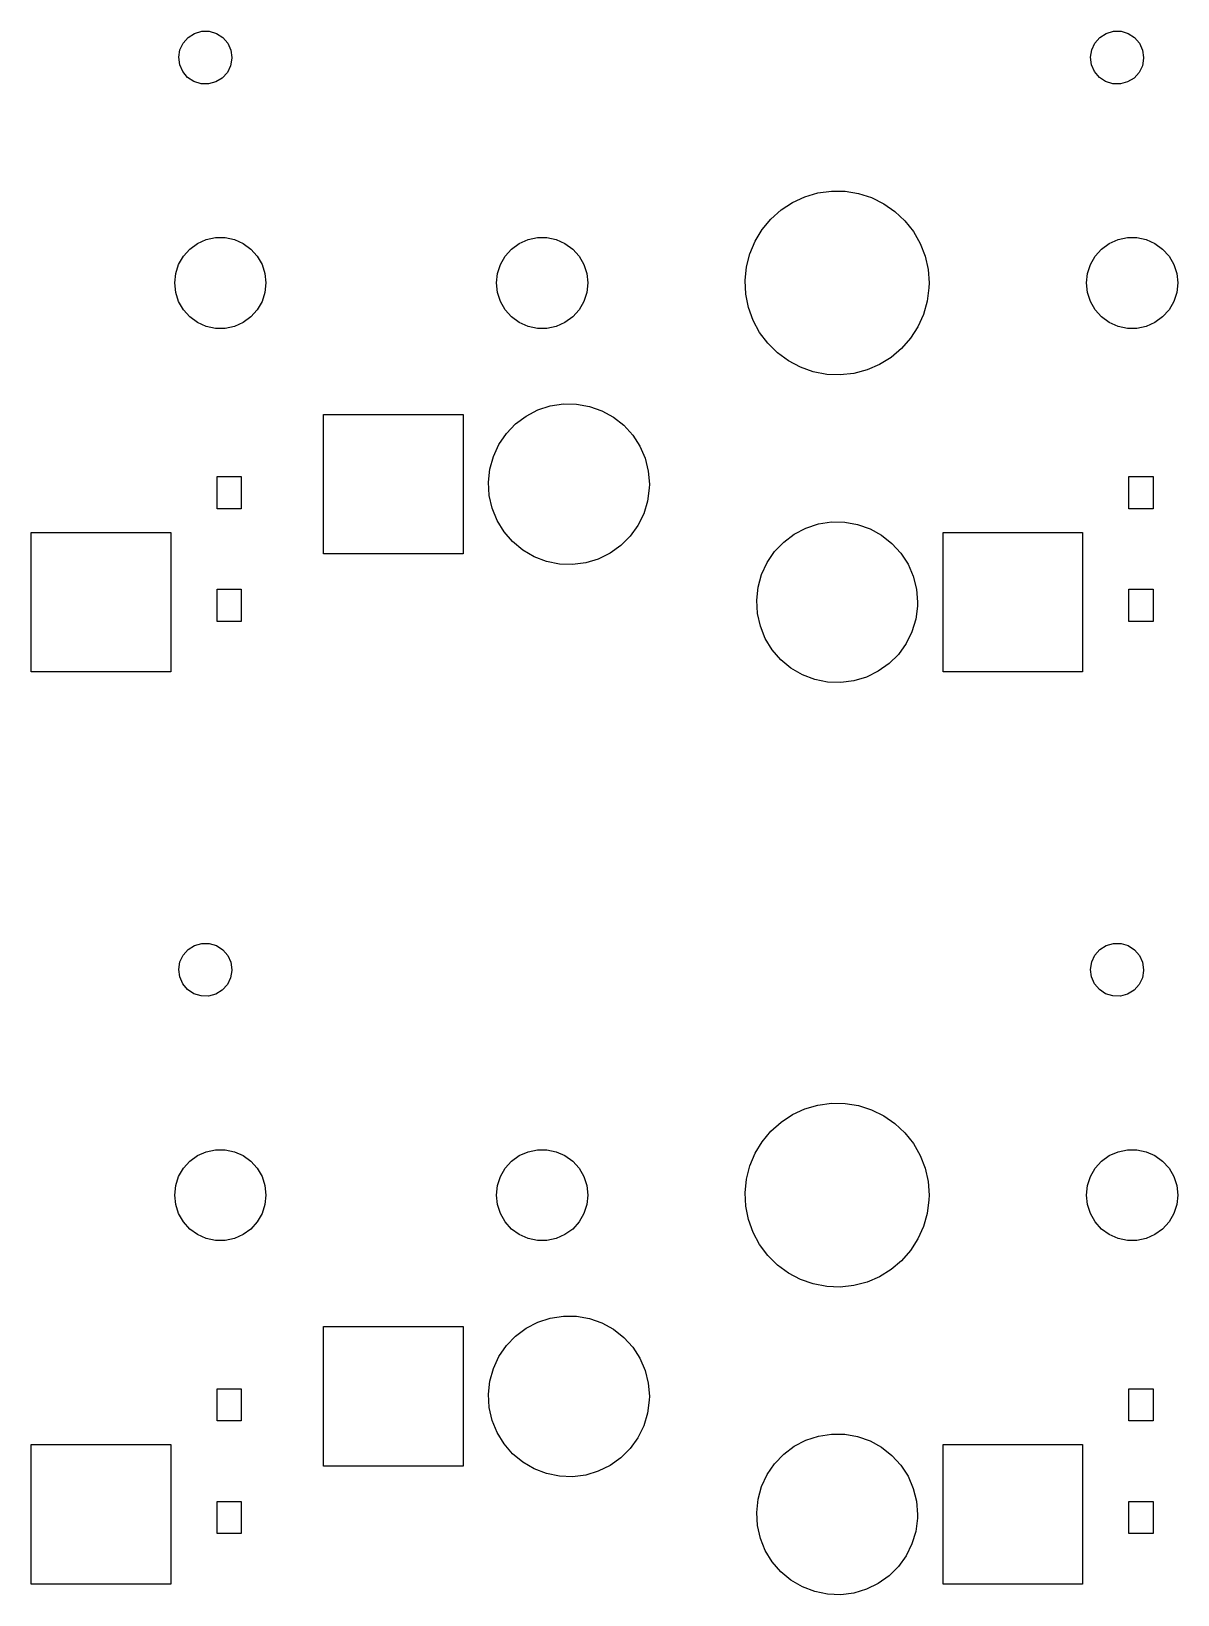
# Model space of a CAD drawing. Extents: x 3.01 to 10.88, y -3.22 to -0.6.
# Drawn here: x 6.018 to 6.859, y -1.883 to -0.736 of the extents above; entities that cross this region are included whole.
import ezdxf

# ---------------------------------------------------------------- set-up
doc = ezdxf.new("R2010")
doc.units = 0
doc.header["$MEASUREMENT"] = 0
doc.layers.add('BLACK', color=7, linetype='CONTINUOUS')

msp = doc.modelspace()

# ---------------------------------------------------------------- linework, layer by layer
at = {"layer": 'BLACK', "linetype": 'CONTINUOUS'}
for p, q in [((6.12682, -0.74922), (6.12917, -0.744215)), ((6.12917, -0.744215), (6.13283, -0.740071)), ((6.13283, -0.740071), (6.13751, -0.737121)), ((6.13751, -0.737121), (6.14282, -0.735601)), ((6.14282, -0.735601), (6.14835, -0.735635)), ((6.14835, -0.735635), (6.15365, -0.737219)), ((6.15365, -0.737219), (6.15829, -0.740226)), ((6.15829, -0.740226), (6.1619, -0.744415)), ((6.1619, -0.744415), (6.16419, -0.749448)), ((6.79611, -0.74922), (6.79846, -0.744215)), ((6.79846, -0.744215), (6.80212, -0.740071)), ((6.80212, -0.740071), (6.8068, -0.737121)), ((6.8068, -0.737121), (6.81211, -0.735601)), ((6.81211, -0.735601), (6.81764, -0.735635)), ((6.81764, -0.735635), (6.82294, -0.737219)), ((6.82294, -0.737219), (6.82758, -0.740226)), ((6.82758, -0.740226), (6.83119, -0.744415)), ((6.83119, -0.744415), (6.83348, -0.749448)), ((6.12597, -0.754683), (6.12682, -0.74922)), ((6.12669, -0.760165), (6.12597, -0.754683)), ((6.16496, -0.755397), (6.16405, -0.760849)), ((6.16419, -0.749448), (6.16497, -0.754921)), ((6.16497, -0.754921), (6.16496, -0.755397)), ((6.79526, -0.754683), (6.79611, -0.74922)), ((6.79598, -0.760165), (6.79526, -0.754683)), ((6.83425, -0.755397), (6.83334, -0.760849)), ((6.83348, -0.749448), (6.83426, -0.754921)), ((6.83426, -0.754921), (6.83425, -0.755397)), ((6.12891, -0.765225), (6.12669, -0.760165)), ((6.13247, -0.769458), (6.12891, -0.765225)), ((6.16164, -0.765825), (6.15793, -0.769924)), ((6.16405, -0.760849), (6.16164, -0.765825)), ((6.79821, -0.765225), (6.79598, -0.760165)), ((6.80176, -0.769458), (6.79821, -0.765225)), ((6.83093, -0.765825), (6.82722, -0.769924)), ((6.83334, -0.760849), (6.83093, -0.765825)), ((6.13707, -0.772521), (6.13247, -0.769458)), ((6.14235, -0.77417), (6.13707, -0.772521)), ((6.14788, -0.774271), (6.14235, -0.77417)), ((6.15321, -0.772817), (6.14788, -0.774271)), ((6.15793, -0.769924), (6.15321, -0.772817)), ((6.80637, -0.772521), (6.80176, -0.769458)), ((6.81164, -0.77417), (6.80637, -0.772521)), ((6.81717, -0.774271), (6.81164, -0.77417)), ((6.82251, -0.772817), (6.81717, -0.774271)), ((6.82722, -0.769924), (6.82251, -0.772817)), ((6.57652, -0.861238), (6.58561, -0.85705)), ((6.58561, -0.85705), (6.59521, -0.85425)), ((6.59521, -0.85425), (6.60513, -0.852901)), ((6.60513, -0.852901), (6.61513, -0.853032)), ((6.61513, -0.853032), (6.62501, -0.85464)), ((6.62501, -0.85464), (6.63453, -0.85769)), ((6.63453, -0.85769), (6.64351, -0.862115)), ((6.56069, -0.873386), (6.56816, -0.866724)), ((6.56816, -0.866724), (6.57652, -0.861238)), ((6.64351, -0.862115), (6.65173, -0.867818)), ((6.65173, -0.867818), (6.65902, -0.874673)), ((6.54911, -0.889631), (6.5543, -0.881078)), ((6.5543, -0.881078), (6.56069, -0.873386)), ((6.65902, -0.874673), (6.66521, -0.88253)), ((6.66521, -0.88253), (6.67017, -0.891216)), ((6.13408, -0.89538), (6.13974, -0.891263)), ((6.13974, -0.891263), (6.14614, -0.888415)), ((6.14614, -0.888415), (6.15299, -0.886959)), ((6.15299, -0.886959), (6.15999, -0.886959)), ((6.15999, -0.886959), (6.16685, -0.888415)), ((6.16685, -0.888415), (6.17324, -0.891263)), ((6.17324, -0.891263), (6.17891, -0.89538)), ((6.3703, -0.89538), (6.37596, -0.891263)), ((6.37596, -0.891263), (6.38236, -0.888415)), ((6.38236, -0.888415), (6.38921, -0.886959)), ((6.38921, -0.886959), (6.39622, -0.886959)), ((6.39622, -0.886959), (6.40307, -0.888415)), ((6.40307, -0.888415), (6.40946, -0.891263)), ((6.40946, -0.891263), (6.41513, -0.89538)), ((6.54524, -0.898857), (6.54911, -0.889631)), ((6.67017, -0.891216), (6.6738, -0.90054)), ((6.80337, -0.89538), (6.80903, -0.891263)), ((6.80903, -0.891263), (6.81543, -0.888415)), ((6.81543, -0.888415), (6.82228, -0.886959)), ((6.82228, -0.886959), (6.82929, -0.886959)), ((6.82929, -0.886959), (6.83614, -0.888415)), ((6.83614, -0.888415), (6.84253, -0.891263)), ((6.84253, -0.891263), (6.8482, -0.89538)), ((6.12589, -0.906649), (6.12939, -0.900584)), ((6.12939, -0.900584), (6.13408, -0.89538)), ((6.17891, -0.89538), (6.1836, -0.900584)), ((6.1836, -0.900584), (6.1871, -0.906649)), ((6.36211, -0.906649), (6.36561, -0.900584)), ((6.36561, -0.900584), (6.3703, -0.89538)), ((6.41513, -0.89538), (6.41982, -0.900584)), ((6.41982, -0.900584), (6.42332, -0.906649)), ((6.54277, -0.908554), (6.54524, -0.898857)), ((6.6738, -0.90054), (6.67601, -0.910298)), ((6.79518, -0.906649), (6.79868, -0.900584)), ((6.79868, -0.900584), (6.80337, -0.89538)), ((6.8482, -0.89538), (6.85289, -0.900584)), ((6.85289, -0.900584), (6.85639, -0.906649)), ((6.12299, -0.920275), (6.12373, -0.91331)), ((6.12373, -0.91331), (6.12589, -0.906649)), ((6.1871, -0.906649), (6.18926, -0.91331)), ((6.18926, -0.91331), (6.18999, -0.920275)), ((6.35921, -0.920275), (6.35995, -0.91331)), ((6.35995, -0.91331), (6.36211, -0.906649)), ((6.42332, -0.906649), (6.42548, -0.91331)), ((6.42548, -0.91331), (6.42621, -0.920275)), ((6.54177, -0.918508), (6.54277, -0.908554)), ((6.67601, -0.910298), (6.67675, -0.920275)), ((6.79228, -0.920275), (6.79302, -0.91331)), ((6.79302, -0.91331), (6.79518, -0.906649)), ((6.85639, -0.906649), (6.85855, -0.91331)), ((6.85855, -0.91331), (6.85928, -0.920275)), ((6.12373, -0.92724), (6.12299, -0.920275)), ((6.12589, -0.933901), (6.12373, -0.92724)), ((6.18926, -0.92724), (6.1871, -0.933901)), ((6.18999, -0.920275), (6.18926, -0.92724)), ((6.35995, -0.92724), (6.35921, -0.920275)), ((6.36211, -0.933901), (6.35995, -0.92724)), ((6.42548, -0.92724), (6.42332, -0.933901)), ((6.42621, -0.920275), (6.42548, -0.92724)), ((6.54225, -0.928501), (6.54177, -0.918508)), ((6.5442, -0.938314), (6.54225, -0.928501)), ((6.67666, -0.923808), (6.67539, -0.933732)), ((6.67675, -0.920275), (6.67666, -0.923808)), ((6.79302, -0.92724), (6.79228, -0.920275)), ((6.79518, -0.933901), (6.79302, -0.92724)), ((6.85855, -0.92724), (6.85639, -0.933901)), ((6.85928, -0.920275), (6.85855, -0.92724)), ((6.12939, -0.939966), (6.12589, -0.933901)), ((6.13408, -0.945171), (6.12939, -0.939966)), ((6.1836, -0.939966), (6.17891, -0.945171)), ((6.1871, -0.933901), (6.1836, -0.939966)), ((6.36561, -0.939966), (6.36211, -0.933901)), ((6.3703, -0.945171), (6.36561, -0.939966)), ((6.41982, -0.939966), (6.41513, -0.945171)), ((6.42332, -0.933901), (6.41982, -0.939966)), ((6.54758, -0.94773), (6.5442, -0.938314)), ((6.67539, -0.933732), (6.67268, -0.943362)), ((6.79868, -0.939966), (6.79518, -0.933901)), ((6.80337, -0.945171), (6.79868, -0.939966)), ((6.85289, -0.939966), (6.8482, -0.945171)), ((6.85639, -0.933901), (6.85289, -0.939966)), ((6.13974, -0.949287), (6.13408, -0.945171)), ((6.14614, -0.952136), (6.13974, -0.949287)), ((6.15299, -0.953592), (6.14614, -0.952136)), ((6.16685, -0.952136), (6.15999, -0.953592)), ((6.17324, -0.949287), (6.16685, -0.952136)), ((6.17891, -0.945171), (6.17324, -0.949287)), ((6.37596, -0.949287), (6.3703, -0.945171)), ((6.38236, -0.952136), (6.37596, -0.949287)), ((6.38921, -0.953592), (6.38236, -0.952136)), ((6.40307, -0.952136), (6.39622, -0.953592)), ((6.40946, -0.949287), (6.40307, -0.952136)), ((6.41513, -0.945171), (6.40946, -0.949287)), ((6.55232, -0.956543), (6.54758, -0.94773)), ((6.67268, -0.943362), (6.66857, -0.952483)), ((6.80903, -0.949287), (6.80337, -0.945171)), ((6.81543, -0.952136), (6.80903, -0.949287)), ((6.82228, -0.953592), (6.81543, -0.952136)), ((6.83614, -0.952136), (6.82929, -0.953592)), ((6.84253, -0.949287), (6.83614, -0.952136)), ((6.8482, -0.945171), (6.84253, -0.949287)), ((6.15999, -0.953592), (6.15299, -0.953592)), ((6.39622, -0.953592), (6.38921, -0.953592)), ((6.55831, -0.964559), (6.55232, -0.956543)), ((6.66316, -0.960898), (6.65656, -0.96842)), ((6.66857, -0.952483), (6.66316, -0.960898)), ((6.82929, -0.953592), (6.82228, -0.953592)), ((6.56541, -0.971603), (6.55831, -0.964559)), ((6.57348, -0.977518), (6.56541, -0.971603)), ((6.64892, -0.974884), (6.64042, -0.980148)), ((6.65656, -0.96842), (6.64892, -0.974884)), ((6.58233, -0.982177), (6.57348, -0.977518)), ((6.59178, -0.985475), (6.58233, -0.982177)), ((6.60161, -0.987341), (6.59178, -0.985475)), ((6.63122, -0.984098), (6.62155, -0.986645)), ((6.64042, -0.980148), (6.63122, -0.984098)), ((6.6116, -0.987734), (6.60161, -0.987341)), ((6.62155, -0.986645), (6.6116, -0.987734)), ((6.39871, -1.01047), (6.40828, -1.009)), ((6.40828, -1.009), (6.41796, -1.00912)), ((6.41796, -1.00912), (6.42748, -1.01082)), ((6.23228, -1.11909), (6.23228, -1.01673)), ((6.23228, -1.01673), (6.33464, -1.01673)), ((6.33464, -1.01673), (6.33464, -1.11909)), ((6.37319, -1.02375), (6.38093, -1.01794)), ((6.38093, -1.01794), (6.38951, -1.01347)), ((6.38951, -1.01347), (6.39871, -1.01047)), ((6.42748, -1.01082), (6.43661, -1.01405)), ((6.43661, -1.01405), (6.44508, -1.01872)), ((6.44508, -1.01872), (6.45267, -1.02472)), ((6.36105, -1.03874), (6.3665, -1.03075)), ((6.3665, -1.03075), (6.37319, -1.02375)), ((6.45267, -1.02472), (6.45919, -1.03188)), ((6.45919, -1.03188), (6.46444, -1.04001)), ((6.35698, -1.04752), (6.36105, -1.03874)), ((6.46444, -1.04001), (6.4683, -1.04888)), ((6.35439, -1.05685), (6.35698, -1.04752)), ((6.4683, -1.04888), (6.47066, -1.05827)), ((6.1542, -1.08596), (6.1542, -1.06234)), ((6.1542, -1.06234), (6.17191, -1.06234)), ((6.17191, -1.06234), (6.17191, -1.08596)), ((6.35336, -1.06647), (6.35439, -1.05685)), ((6.35392, -1.07613), (6.35336, -1.06647)), ((6.47066, -1.05827), (6.47145, -1.06791)), ((6.82349, -1.08596), (6.82349, -1.06234)), ((6.82349, -1.06234), (6.8412, -1.06234)), ((6.8412, -1.06234), (6.8412, -1.08596)), ((6.35605, -1.08557), (6.35392, -1.07613)), ((6.47138, -1.0708), (6.47012, -1.08039)), ((6.47145, -1.06791), (6.47138, -1.0708)), ((6.17191, -1.08596), (6.1542, -1.08596)), ((6.35969, -1.09454), (6.35605, -1.08557)), ((6.46731, -1.08965), (6.46302, -1.09833)), ((6.47012, -1.08039), (6.46731, -1.08965)), ((6.8412, -1.08596), (6.82349, -1.08596)), ((6.36474, -1.10279), (6.35969, -1.09454)), ((6.46302, -1.09833), (6.45737, -1.10619)), ((6.57778, -1.10456), (6.58636, -1.10009)), ((6.58636, -1.10009), (6.59556, -1.09708)), ((6.59556, -1.09708), (6.60513, -1.09562)), ((6.60513, -1.09562), (6.61481, -1.09573)), ((6.61481, -1.09573), (6.62433, -1.09743)), ((6.62433, -1.09743), (6.63346, -1.10066)), ((6.63346, -1.10066), (6.64193, -1.10534)), ((6.01771, -1.20571), (6.01771, -1.10335)), ((6.01771, -1.10335), (6.12008, -1.10335)), ((6.12008, -1.10335), (6.12008, -1.20571)), ((6.37108, -1.11011), (6.36474, -1.10279)), ((6.37853, -1.11629), (6.37108, -1.11011)), ((6.45737, -1.10619), (6.45052, -1.11302)), ((6.56335, -1.11736), (6.57004, -1.11037)), ((6.57004, -1.11037), (6.57778, -1.10456)), ((6.64193, -1.10534), (6.64952, -1.11134)), ((6.64952, -1.11134), (6.65604, -1.11849)), ((6.687, -1.20571), (6.687, -1.10335)), ((6.687, -1.10335), (6.78937, -1.10335)), ((6.78937, -1.10335), (6.78937, -1.20571)), ((6.33464, -1.11909), (6.23228, -1.11909)), ((6.38688, -1.12117), (6.37853, -1.11629)), ((6.39592, -1.12462), (6.38688, -1.12117)), ((6.43395, -1.1229), (6.42468, -1.12568)), ((6.44264, -1.11864), (6.43395, -1.1229)), ((6.45052, -1.11302), (6.44264, -1.11864)), ((6.5579, -1.12536), (6.56335, -1.11736)), ((6.65604, -1.11849), (6.66129, -1.12662)), ((6.40541, -1.12655), (6.39592, -1.12462)), ((6.41508, -1.12691), (6.40541, -1.12655)), ((6.42468, -1.12568), (6.41508, -1.12691)), ((6.55124, -1.14346), (6.55383, -1.13414)), ((6.55383, -1.13414), (6.5579, -1.12536)), ((6.66129, -1.12662), (6.66515, -1.1355)), ((6.66515, -1.1355), (6.66751, -1.14488)), ((6.1542, -1.16863), (6.1542, -1.14501)), ((6.1542, -1.14501), (6.17191, -1.14501)), ((6.17191, -1.14501), (6.17191, -1.16863)), ((6.55021, -1.15308), (6.55124, -1.14346)), ((6.66751, -1.14488), (6.6683, -1.15453)), ((6.82349, -1.16863), (6.82349, -1.14501)), ((6.82349, -1.14501), (6.8412, -1.14501)), ((6.8412, -1.14501), (6.8412, -1.16863)), ((6.55077, -1.16275), (6.55021, -1.15308)), ((6.66823, -1.15741), (6.66697, -1.16701)), ((6.6683, -1.15453), (6.66823, -1.15741)), ((6.17191, -1.16863), (6.1542, -1.16863)), ((6.5529, -1.17219), (6.55077, -1.16275)), ((6.66697, -1.16701), (6.66416, -1.17627)), ((6.8412, -1.16863), (6.82349, -1.16863)), ((6.55654, -1.18115), (6.5529, -1.17219)), ((6.56159, -1.18941), (6.55654, -1.18115)), ((6.66416, -1.17627), (6.65987, -1.18494)), ((6.56793, -1.19672), (6.56159, -1.18941)), ((6.65422, -1.1928), (6.64737, -1.19963)), ((6.65987, -1.18494), (6.65422, -1.1928)), ((6.57538, -1.2029), (6.56793, -1.19672)), ((6.58373, -1.20778), (6.57538, -1.2029)), ((6.64737, -1.19963), (6.63949, -1.20525)), ((6.12008, -1.20571), (6.01771, -1.20571)), ((6.59277, -1.21124), (6.58373, -1.20778)), ((6.60226, -1.21317), (6.59277, -1.21124)), ((6.61193, -1.21352), (6.60226, -1.21317)), ((6.62153, -1.21229), (6.61193, -1.21352)), ((6.6308, -1.20951), (6.62153, -1.21229)), ((6.63949, -1.20525), (6.6308, -1.20951)), ((6.78937, -1.20571), (6.687, -1.20571)), ((6.12917, -1.41351), (6.13283, -1.40936)), ((6.13283, -1.40936), (6.13751, -1.40641)), ((6.13751, -1.40641), (6.14282, -1.40489)), ((6.14282, -1.40489), (6.14835, -1.40493)), ((6.14835, -1.40493), (6.15365, -1.40651)), ((6.15365, -1.40651), (6.15829, -1.40952)), ((6.15829, -1.40952), (6.1619, -1.41371)), ((6.79846, -1.41351), (6.80212, -1.40936)), ((6.80212, -1.40936), (6.8068, -1.40641)), ((6.8068, -1.40641), (6.81211, -1.40489)), ((6.81211, -1.40489), (6.81764, -1.40493)), ((6.81764, -1.40493), (6.82294, -1.40651)), ((6.82294, -1.40651), (6.82758, -1.40952)), ((6.82758, -1.40952), (6.83119, -1.41371)), ((6.12597, -1.42397), (6.12682, -1.41851)), ((6.12682, -1.41851), (6.12917, -1.41351)), ((6.1619, -1.41371), (6.16419, -1.41874)), ((6.16419, -1.41874), (6.16497, -1.42421)), ((6.79526, -1.42397), (6.79611, -1.41851)), ((6.79611, -1.41851), (6.79846, -1.41351)), ((6.83119, -1.41371), (6.83348, -1.41874)), ((6.83348, -1.41874), (6.83426, -1.42421)), ((6.12669, -1.42946), (6.12597, -1.42397)), ((6.12891, -1.43452), (6.12669, -1.42946)), ((6.16405, -1.43014), (6.16164, -1.43512)), ((6.16496, -1.42469), (6.16405, -1.43014)), ((6.16497, -1.42421), (6.16496, -1.42469)), ((6.79598, -1.42946), (6.79526, -1.42397)), ((6.79821, -1.43452), (6.79598, -1.42946)), ((6.83334, -1.43014), (6.83093, -1.43512)), ((6.83425, -1.42469), (6.83334, -1.43014)), ((6.83426, -1.42421), (6.83425, -1.42469)), ((6.13247, -1.43875), (6.12891, -1.43452)), ((6.13707, -1.44181), (6.13247, -1.43875)), ((6.14235, -1.44346), (6.13707, -1.44181)), ((6.14788, -1.44356), (6.14235, -1.44346)), ((6.15321, -1.44211), (6.14788, -1.44356)), ((6.15793, -1.43922), (6.15321, -1.44211)), ((6.16164, -1.43512), (6.15793, -1.43922)), ((6.80176, -1.43875), (6.79821, -1.43452)), ((6.80637, -1.44181), (6.80176, -1.43875)), ((6.81164, -1.44346), (6.80637, -1.44181)), ((6.81717, -1.44356), (6.81164, -1.44346)), ((6.82251, -1.44211), (6.81717, -1.44356)), ((6.82722, -1.43922), (6.82251, -1.44211)), ((6.83093, -1.43512), (6.82722, -1.43922)), ((6.58561, -1.52634), (6.59521, -1.52354)), ((6.59521, -1.52354), (6.60513, -1.52219)), ((6.60513, -1.52219), (6.61513, -1.52232)), ((6.61513, -1.52232), (6.62501, -1.52393)), ((6.62501, -1.52393), (6.63453, -1.52698)), ((6.56069, -1.54268), (6.56816, -1.53601)), ((6.56816, -1.53601), (6.57652, -1.53053)), ((6.57652, -1.53053), (6.58561, -1.52634)), ((6.63453, -1.52698), (6.64351, -1.53141)), ((6.64351, -1.53141), (6.65173, -1.53711)), ((6.65173, -1.53711), (6.65902, -1.54396)), ((6.5543, -1.55037), (6.56069, -1.54268)), ((6.65902, -1.54396), (6.66521, -1.55182)), ((6.13974, -1.56055), (6.14614, -1.55771)), ((6.14614, -1.55771), (6.15299, -1.55625)), ((6.15299, -1.55625), (6.15999, -1.55625)), ((6.15999, -1.55625), (6.16685, -1.55771)), ((6.16685, -1.55771), (6.17324, -1.56055)), ((6.37596, -1.56055), (6.38236, -1.55771)), ((6.38236, -1.55771), (6.38921, -1.55625)), ((6.38921, -1.55625), (6.39622, -1.55625)), ((6.39622, -1.55625), (6.40307, -1.55771)), ((6.40307, -1.55771), (6.40946, -1.56055)), ((6.54524, -1.56815), (6.54911, -1.55892)), ((6.54911, -1.55892), (6.5543, -1.55037)), ((6.66521, -1.55182), (6.67017, -1.56051)), ((6.80903, -1.56055), (6.81543, -1.55771)), ((6.81543, -1.55771), (6.82228, -1.55625)), ((6.82228, -1.55625), (6.82929, -1.55625)), ((6.82929, -1.55625), (6.83614, -1.55771)), ((6.83614, -1.55771), (6.84253, -1.56055)), ((6.12589, -1.57594), (6.12939, -1.56988)), ((6.12939, -1.56988), (6.13408, -1.56467)), ((6.13408, -1.56467), (6.13974, -1.56055)), ((6.17324, -1.56055), (6.17891, -1.56467)), ((6.17891, -1.56467), (6.1836, -1.56988)), ((6.1836, -1.56988), (6.1871, -1.57594)), ((6.36211, -1.57594), (6.36561, -1.56988)), ((6.36561, -1.56988), (6.3703, -1.56467)), ((6.3703, -1.56467), (6.37596, -1.56055)), ((6.40946, -1.56055), (6.41513, -1.56467)), ((6.41513, -1.56467), (6.41982, -1.56988)), ((6.41982, -1.56988), (6.42332, -1.57594)), ((6.54277, -1.57784), (6.54524, -1.56815)), ((6.67017, -1.56051), (6.6738, -1.56983)), ((6.6738, -1.56983), (6.67601, -1.57959)), ((6.79518, -1.57594), (6.79868, -1.56988)), ((6.79868, -1.56988), (6.80337, -1.56467)), ((6.80337, -1.56467), (6.80903, -1.56055)), ((6.84253, -1.56055), (6.8482, -1.56467)), ((6.8482, -1.56467), (6.85289, -1.56988)), ((6.85289, -1.56988), (6.85639, -1.57594)), ((6.12299, -1.58957), (6.12373, -1.5826)), ((6.12373, -1.5826), (6.12589, -1.57594)), ((6.1871, -1.57594), (6.18926, -1.5826)), ((6.18926, -1.5826), (6.18999, -1.58957)), ((6.35921, -1.58957), (6.35995, -1.5826)), ((6.35995, -1.5826), (6.36211, -1.57594)), ((6.42332, -1.57594), (6.42548, -1.5826)), ((6.42548, -1.5826), (6.42621, -1.58957)), ((6.54177, -1.5878), (6.54277, -1.57784)), ((6.67601, -1.57959), (6.67675, -1.58957)), ((6.79228, -1.58957), (6.79302, -1.5826)), ((6.79302, -1.5826), (6.79518, -1.57594)), ((6.85639, -1.57594), (6.85855, -1.5826)), ((6.85855, -1.5826), (6.85928, -1.58957)), ((6.12373, -1.59653), (6.12299, -1.58957)), ((6.18999, -1.58957), (6.18926, -1.59653)), ((6.35995, -1.59653), (6.35921, -1.58957)), ((6.42621, -1.58957), (6.42548, -1.59653)), ((6.54225, -1.59779), (6.54177, -1.5878)), ((6.67666, -1.5931), (6.67539, -1.60302)), ((6.67675, -1.58957), (6.67666, -1.5931)), ((6.79302, -1.59653), (6.79228, -1.58957)), ((6.85928, -1.58957), (6.85855, -1.59653)), ((6.12589, -1.60319), (6.12373, -1.59653)), ((6.12939, -1.60926), (6.12589, -1.60319)), ((6.1871, -1.60319), (6.1836, -1.60926)), ((6.18926, -1.59653), (6.1871, -1.60319)), ((6.36211, -1.60319), (6.35995, -1.59653)), ((6.36561, -1.60926), (6.36211, -1.60319)), ((6.42332, -1.60319), (6.41982, -1.60926)), ((6.42548, -1.59653), (6.42332, -1.60319)), ((6.5442, -1.6076), (6.54225, -1.59779)), ((6.67539, -1.60302), (6.67268, -1.61265)), ((6.79518, -1.60319), (6.79302, -1.59653)), ((6.79868, -1.60926), (6.79518, -1.60319)), ((6.85639, -1.60319), (6.85289, -1.60926)), ((6.85855, -1.59653), (6.85639, -1.60319)), ((6.13408, -1.61446), (6.12939, -1.60926)), ((6.13974, -1.61858), (6.13408, -1.61446)), ((6.17891, -1.61446), (6.17324, -1.61858)), ((6.1836, -1.60926), (6.17891, -1.61446)), ((6.3703, -1.61446), (6.36561, -1.60926)), ((6.37596, -1.61858), (6.3703, -1.61446)), ((6.41513, -1.61446), (6.40946, -1.61858)), ((6.41982, -1.60926), (6.41513, -1.61446)), ((6.54758, -1.61702), (6.5442, -1.6076)), ((6.55232, -1.62583), (6.54758, -1.61702)), ((6.67268, -1.61265), (6.66857, -1.62177)), ((6.80337, -1.61446), (6.79868, -1.60926)), ((6.80903, -1.61858), (6.80337, -1.61446)), ((6.8482, -1.61446), (6.84253, -1.61858)), ((6.85289, -1.60926), (6.8482, -1.61446)), ((6.14614, -1.62143), (6.13974, -1.61858)), ((6.15299, -1.62288), (6.14614, -1.62143)), ((6.15999, -1.62288), (6.15299, -1.62288)), ((6.16685, -1.62143), (6.15999, -1.62288)), ((6.17324, -1.61858), (6.16685, -1.62143)), ((6.38236, -1.62143), (6.37596, -1.61858)), ((6.38921, -1.62288), (6.38236, -1.62143)), ((6.39622, -1.62288), (6.38921, -1.62288)), ((6.40307, -1.62143), (6.39622, -1.62288)), ((6.40946, -1.61858), (6.40307, -1.62143)), ((6.55831, -1.63385), (6.55232, -1.62583)), ((6.66857, -1.62177), (6.66316, -1.63019)), ((6.81543, -1.62143), (6.80903, -1.61858)), ((6.82228, -1.62288), (6.81543, -1.62143)), ((6.82929, -1.62288), (6.82228, -1.62288)), ((6.83614, -1.62143), (6.82929, -1.62288)), ((6.84253, -1.61858), (6.83614, -1.62143)), ((6.56541, -1.64089), (6.55831, -1.63385)), ((6.65656, -1.63771), (6.64892, -1.64417)), ((6.66316, -1.63019), (6.65656, -1.63771)), ((6.57348, -1.64681), (6.56541, -1.64089)), ((6.58233, -1.65147), (6.57348, -1.64681)), ((6.59178, -1.65477), (6.58233, -1.65147)), ((6.64042, -1.64944), (6.63122, -1.65339)), ((6.64892, -1.64417), (6.64042, -1.64944)), ((6.60161, -1.65663), (6.59178, -1.65477)), ((6.6116, -1.65703), (6.60161, -1.65663)), ((6.62155, -1.65594), (6.6116, -1.65703)), ((6.63122, -1.65339), (6.62155, -1.65594)), ((6.23228, -1.78839), (6.23228, -1.68602)), ((6.23228, -1.68602), (6.33464, -1.68602)), ((6.33464, -1.68602), (6.33464, -1.78839)), ((6.38093, -1.68723), (6.38951, -1.68276)), ((6.38951, -1.68276), (6.39871, -1.67976)), ((6.39871, -1.67976), (6.40828, -1.67829)), ((6.40828, -1.67829), (6.41796, -1.67841)), ((6.41796, -1.67841), (6.42748, -1.68011)), ((6.42748, -1.68011), (6.43661, -1.68334)), ((6.43661, -1.68334), (6.44508, -1.68802)), ((6.3665, -1.70004), (6.37319, -1.69304)), ((6.37319, -1.69304), (6.38093, -1.68723)), ((6.44508, -1.68802), (6.45267, -1.69401)), ((6.45267, -1.69401), (6.45919, -1.70117)), ((6.35698, -1.71681), (6.36105, -1.70803)), ((6.36105, -1.70803), (6.3665, -1.70004)), ((6.45919, -1.70117), (6.46444, -1.7093)), ((6.46444, -1.7093), (6.4683, -1.71817)), ((6.35439, -1.72614), (6.35698, -1.71681)), ((6.4683, -1.71817), (6.47066, -1.72756)), ((6.1542, -1.75525), (6.1542, -1.73163)), ((6.1542, -1.73163), (6.17191, -1.73163)), ((6.17191, -1.73163), (6.17191, -1.75525)), ((6.35336, -1.73576), (6.35439, -1.72614)), ((6.47066, -1.72756), (6.47145, -1.7372)), ((6.82349, -1.75525), (6.82349, -1.73163)), ((6.82349, -1.73163), (6.8412, -1.73163)), ((6.8412, -1.73163), (6.8412, -1.75525)), ((6.35392, -1.74542), (6.35336, -1.73576)), ((6.47138, -1.74009), (6.47012, -1.74968)), ((6.47145, -1.7372), (6.47138, -1.74009)), ((6.35605, -1.75486), (6.35392, -1.74542)), ((6.35969, -1.76383), (6.35605, -1.75486)), ((6.47012, -1.74968), (6.46731, -1.75894)), ((6.17191, -1.75525), (6.1542, -1.75525)), ((6.36474, -1.77208), (6.35969, -1.76383)), ((6.46731, -1.75894), (6.46302, -1.76762)), ((6.58636, -1.76938), (6.59556, -1.76637)), ((6.59556, -1.76637), (6.60513, -1.76491)), ((6.60513, -1.76491), (6.61481, -1.76503)), ((6.61481, -1.76503), (6.62433, -1.76672)), ((6.8412, -1.75525), (6.82349, -1.75525)), ((6.01771, -1.875), (6.01771, -1.77264)), ((6.01771, -1.77264), (6.12008, -1.77264)), ((6.12008, -1.77264), (6.12008, -1.875)), ((6.37108, -1.7794), (6.36474, -1.77208)), ((6.45737, -1.77548), (6.45052, -1.78231)), ((6.46302, -1.76762), (6.45737, -1.77548)), ((6.57004, -1.77966), (6.57778, -1.77385)), ((6.57778, -1.77385), (6.58636, -1.76938)), ((6.62433, -1.76672), (6.63346, -1.76995)), ((6.63346, -1.76995), (6.64193, -1.77463)), ((6.64193, -1.77463), (6.64952, -1.78063)), ((6.687, -1.875), (6.687, -1.77264)), ((6.687, -1.77264), (6.78937, -1.77264)), ((6.78937, -1.77264), (6.78937, -1.875)), ((6.33464, -1.78839), (6.23228, -1.78839)), ((6.37853, -1.78558), (6.37108, -1.7794)), ((6.38688, -1.79046), (6.37853, -1.78558)), ((6.44264, -1.78793), (6.43395, -1.79219)), ((6.45052, -1.78231), (6.44264, -1.78793)), ((6.5579, -1.79465), (6.56335, -1.78665)), ((6.56335, -1.78665), (6.57004, -1.77966)), ((6.64952, -1.78063), (6.65604, -1.78779)), ((6.65604, -1.78779), (6.66129, -1.79591)), ((6.39592, -1.79391), (6.38688, -1.79046)), ((6.40541, -1.79584), (6.39592, -1.79391)), ((6.41508, -1.7962), (6.40541, -1.79584)), ((6.42468, -1.79497), (6.41508, -1.7962)), ((6.43395, -1.79219), (6.42468, -1.79497)), ((6.55383, -1.80343), (6.5579, -1.79465)), ((6.66129, -1.79591), (6.66515, -1.80479)), ((6.55124, -1.81275), (6.55383, -1.80343)), ((6.66515, -1.80479), (6.66751, -1.81417)), ((6.1542, -1.83793), (6.1542, -1.8143)), ((6.1542, -1.8143), (6.17191, -1.8143)), ((6.17191, -1.8143), (6.17191, -1.83793)), ((6.55021, -1.82238), (6.55124, -1.81275)), ((6.55077, -1.83204), (6.55021, -1.82238)), ((6.66751, -1.81417), (6.6683, -1.82382)), ((6.6683, -1.82382), (6.66823, -1.8267)), ((6.82349, -1.83793), (6.82349, -1.8143)), ((6.82349, -1.8143), (6.8412, -1.8143)), ((6.8412, -1.8143), (6.8412, -1.83793)), ((6.5529, -1.84148), (6.55077, -1.83204)), ((6.66823, -1.8267), (6.66697, -1.8363)), ((6.17191, -1.83793), (6.1542, -1.83793)), ((6.55654, -1.85044), (6.5529, -1.84148)), ((6.66416, -1.84556), (6.65987, -1.85423)), ((6.66697, -1.8363), (6.66416, -1.84556)), ((6.8412, -1.83793), (6.82349, -1.83793)), ((6.56159, -1.8587), (6.55654, -1.85044)), ((6.65987, -1.85423), (6.65422, -1.86209)), ((6.56793, -1.86601), (6.56159, -1.8587)), ((6.57538, -1.87219), (6.56793, -1.86601)), ((6.64737, -1.86892), (6.63949, -1.87454)), ((6.65422, -1.86209), (6.64737, -1.86892)), ((6.12008, -1.875), (6.01771, -1.875)), ((6.58373, -1.87708), (6.57538, -1.87219)), ((6.59277, -1.88053), (6.58373, -1.87708)), ((6.60226, -1.88246), (6.59277, -1.88053)), ((6.6308, -1.8788), (6.62153, -1.88158)), ((6.63949, -1.87454), (6.6308, -1.8788)), ((6.78937, -1.875), (6.687, -1.875)), ((6.61193, -1.88281), (6.60226, -1.88246)), ((6.62153, -1.88158), (6.61193, -1.88281))]:
    msp.add_line(p, q, dxfattribs=at)

doc.saveas('drawing.dxf')
